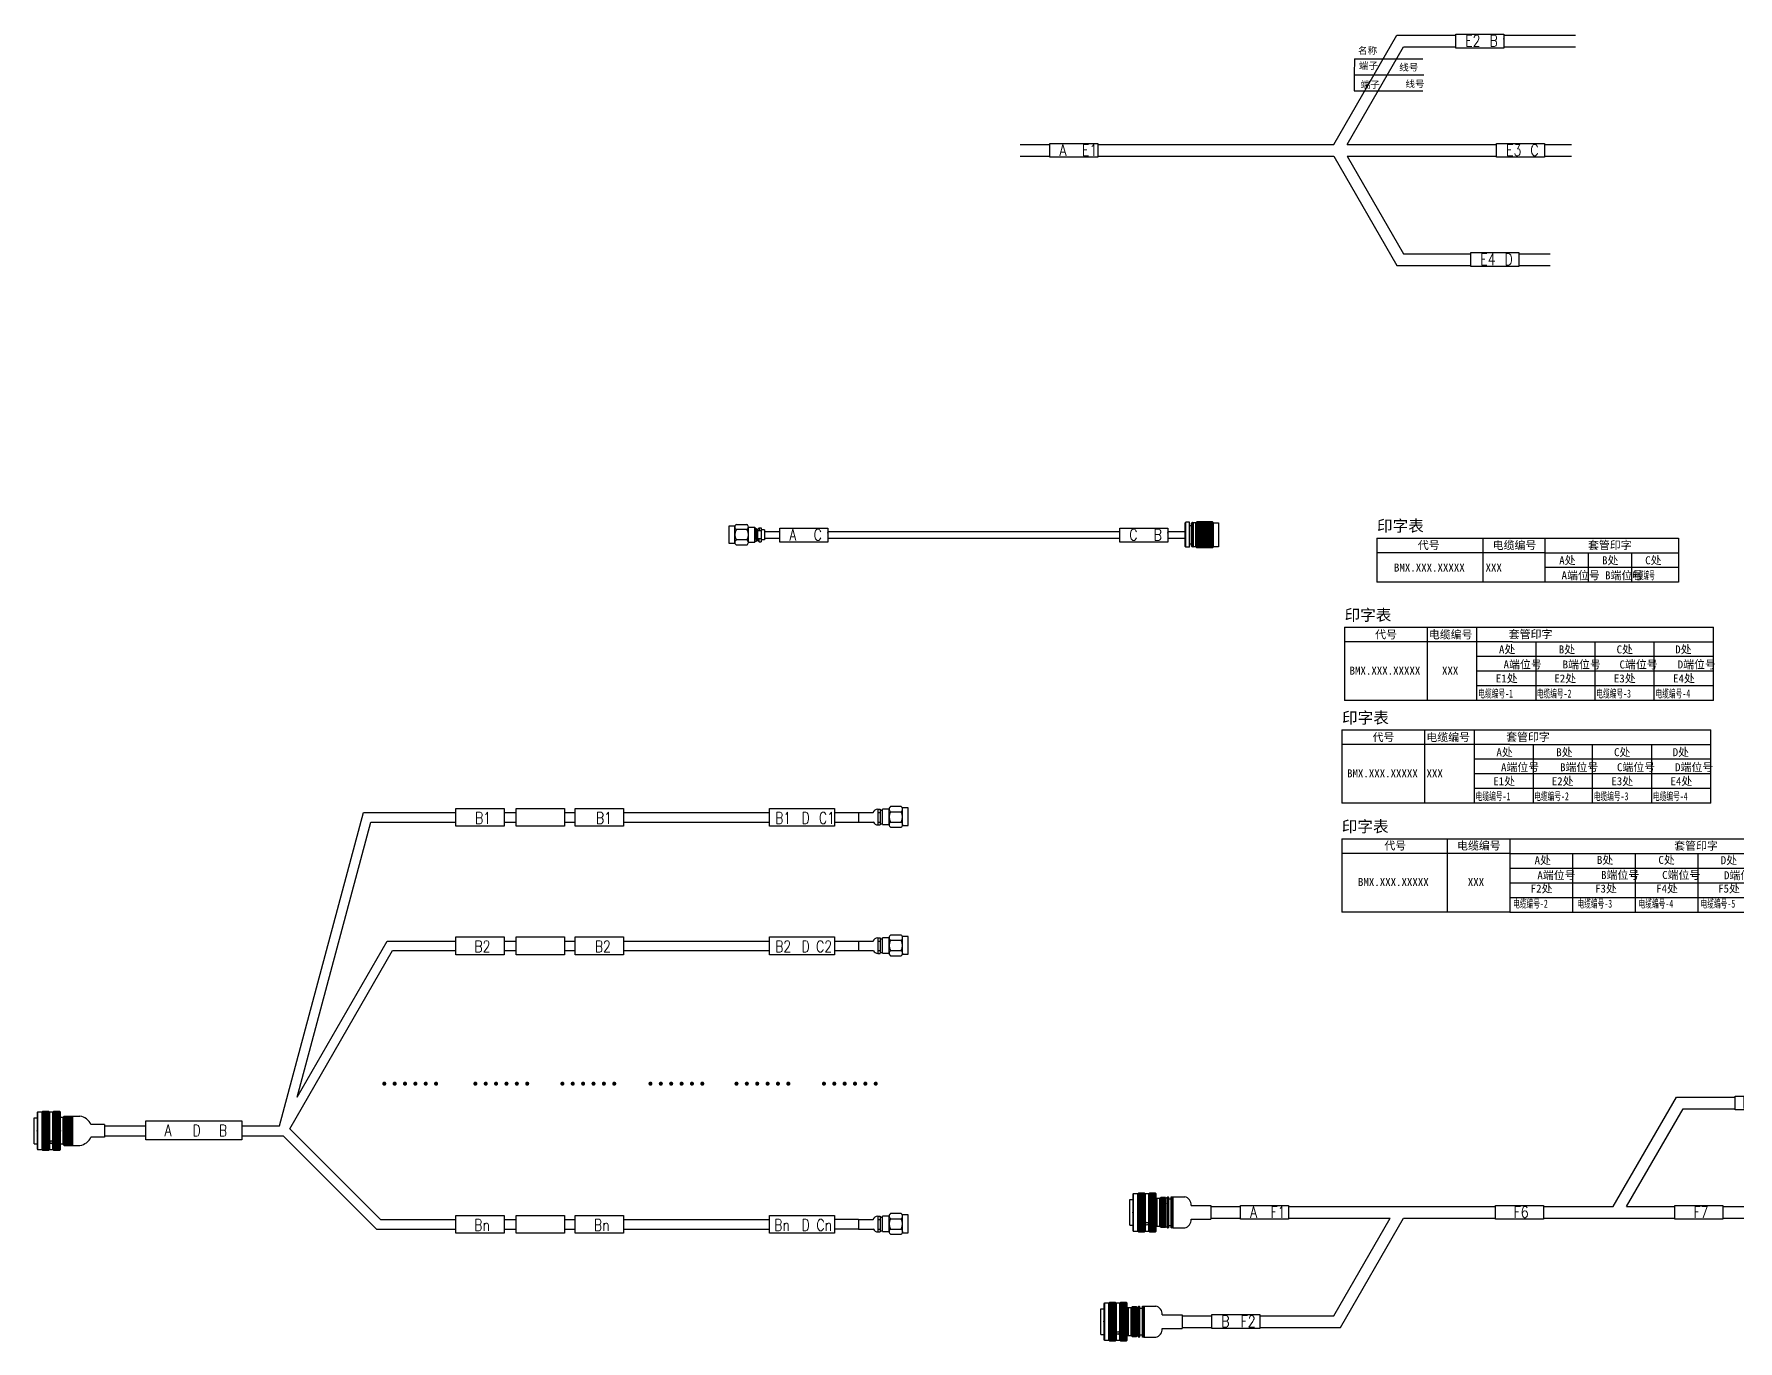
# Model space of a CAD drawing. Header units: inches. Extents: x -3640 to 3889, y -2291 to 954.
# Drawn here: x -573 to 172, y -519 to 53 of the extents above; entities that cross this region are included whole.
import ezdxf
from ezdxf.enums import TextEntityAlignment as Align

# ---------------------------------------------------------------- set-up
doc = ezdxf.new("R2010")
doc.units = ezdxf.units.IN
doc.header["$MEASUREMENT"] = 0
for name, color, linetype in [('C', 2, 'Continuous'), ('OUTLINE', 7, 'Continuous'), ('VFDL', 7, 'Continuous'), ('WORD', 210, 'Continuous')]:
    doc.layers.add(name, color=color, linetype=linetype)
doc.styles.add('HZ', font='txt', dxfattribs={"width": 0.8, "bigfont": 'HZDX'})
doc.styles.get("Standard").update_dxf_attribs({"font": ''})
doc.styles.add('样式 1', font='')
doc.styles.add('端子表样式', font='simfang.ttf')
doc.styles.get('Standard').set_extended_font_data('SimSun')
doc.styles.get('样式 1').set_extended_font_data('SimSun')
pattern_1 = [(315, (-31.73584, 8.43554), (-0.265165, -0.265165), []), (225, (-31.73584, 8.43554), (-0.265165, 0.265165), [])]
pattern_2 = [(315, (-26.94783, 8.43554), (-0.265165, -0.265165), []), (225, (-26.94783, 8.43554), (-0.265165, 0.265165), [])]
pattern_3 = [(315, (-21.85336, 6.48468), (-0.265165, -0.265165), []), (225, (-21.85336, 6.48468), (-0.265165, 0.265165), [])]
pattern_4 = [(315, (-17.36915, 6.82643), (-0.265165, -0.265165), []), (225, (-17.36915, 6.82643), (-0.265165, 0.265165), [])]

# ---------------------------------------------------------------- blocks, each defined once
blk = doc.blocks.new('标题')
for p, q in [((0.01, 0.03), (0, -6.92)), ((0, -6.92), (30.4, -6.92))]:
    blk.add_line(p, q)
at = {"layer": 'OUTLINE', "color": 7}
for q in [(0.01, 0.03), (30.01, 0.03)]:
    blk.add_line((0.01, 0.03), q, dxfattribs=at)
at = {"layer": 'OUTLINE', "color": 7, "style": '端子表样式'}
for s, p in [('端子', (1.99, -4.42)), ('线号', (19.62, -5.13))]:
    blk.add_text(s, height=3, dxfattribs=at).set_placement(p)
at = {"layer": 'WORD', "color": 1, "style": '端子表样式'}
blk.add_attdef('名称', (1.61, 2.2), '', height=3, dxfattribs=at)
blk = doc.blocks.new('端子线号')
blk.add_line((0, 0), (0, -7))
at = {"layer": 'OUTLINE', "color": 7}
blk.add_line((0, -7), (30, -7), dxfattribs=at)
at = {"style": '端子表样式'}
blk.add_attdef('线号', (22.37, -5.44), '', height=2.97, dxfattribs=at)
at = {"layer": 'OUTLINE', "style": '端子表样式'}
blk.add_attdef('端子', (2.77, -5.83), '', height=3, dxfattribs=at)
blk = doc.blocks.new('dp1f3')
at = {"lineweight": 30}
for p, q in [((-3.3, 2.9), (24.3, 50.71)), ((2.55, 2.9), (27.23, 45.64)), ((24.3, 50.71), (50.08, 50.71)), ((27.23, 45.64), (50.08, 45.64)), ((71.08, 50.71), (102.43, 50.71)), ((71.08, 50.71), (71.08, 45.64)), ((71.08, 45.64), (102.43, 45.64)), ((-140.46, 2.9), (-127.46, 2.9)), ((-140.46, 2.9), (-127.46, 2.9)), ((-106.46, 2.9), (-3.3, 2.9)), ((2.55, 2.9), (67.95, 2.9)), ((88.95, 2.9), (100.78, 2.9)), ((-140.46, -2.17), (-127.46, -2.17)), ((-140.46, -2.17), (-127.46, -2.17)), ((-106.46, -2.17), (-3.3, -2.17)), ((-3.3, -2.17), (24.3, -49.98)), ((2.55, -2.17), (67.95, -2.17)), ((2.55, -2.17), (27.23, -44.91)), ((88.95, -2.17), (100.78, -2.17)), ((77.63, -44.38), (77.63, -49.45)), ((24.3, -49.98), (56.63, -49.98)), ((27.23, -44.91), (56.63, -44.91)), ((77.63, -44.91), (91.39, -44.91)), ((77.63, -49.98), (91.39, -49.98))]:
    blk.add_line(p, q, dxfattribs=at)
for points in [[(50.08, 51.24), (71.08, 51.24), (71.08, 45.14), (50.08, 45.14)], [(-127.46, 3.41), (-106.46, 3.41), (-106.46, -2.69), (-127.46, -2.69)], [(67.95, 3.41), (88.95, 3.41), (88.95, -2.69), (67.95, -2.69)], [(56.63, -44.38), (77.63, -44.38), (77.63, -50.48), (56.63, -50.48)]]:
    blk.add_lwpolyline(points, close=True, dxfattribs=at)
blk.add_point((71.08, 49.14), dxfattribs=at)
blk.add_point((71.08, 49.14), dxfattribs=at)
blk.add_point((71.08, 49.14), dxfattribs=at)
at = {"lineweight": 20, "style": 'HZ', "width": 0.8}
for s, p in [('E2', (54.22, 45.8)), ('B', (64.87, 45.8)), ('A', (-123.32, -2.03)), ('E1', (-113.42, -2.03)), ('E3', (72.1, -2.03)), ('C', (82.74, -2.03)), ('E4', (60.77, -49.82)), ('D', (71.41, -49.82))]:
    blk.add_text(s, height=5, dxfattribs=at).set_placement(p)
blk = doc.blocks.new('低频一分三-印字表')
for p, q in [((0, 0), (161.39, 0)), ((0, 0), (0, -32.09)), ((36.26, -32.09), (36.26, 0)), ((57.8, 0), (57.8, -32.09)), ((73.49, -6.42), (161.39, -6.42)), ((83.7, -6.42), (83.7, -32.09)), ((161.39, -12.84), (57.8, -12.84)), ((161.39, -19.25), (57.8, -19.25)), ((161.39, -25.67), (57.8, -25.67)), ((161.39, -32.09), (0, -32.09))]:
    blk.add_line(p, q)
at = {"lineweight": 25}
for p, q in [((161.39, -32.09), (161.39, 0)), ((73.49, -6.42), (0, -6.42)), ((109.59, -32.09), (109.59, -6.42)), ((135.49, -32.09), (135.49, -6.42))]:
    blk.add_line(p, q, dxfattribs=at)
at = {"style": '样式 1'}
for s, height, p in [('印字表', 5, (0.03, 2.83)), ('代号', 3.5, (13.37, -4.97)), ('电缆编号', 3.5, (36.89, -4.97)), ('套管印字', 3.5, (71.83, -4.86)), ('A处', 3.5, (67.56, -11.49)), ('B处', 3.5, (93.73, -11.49)), ('C处', 3.5, (119, -11.49)), ('D处', 3.5, (144.65, -11.49)), ('E1处', 3.5, (66.18, -24.19)), ('E2处', 3.5, (91.77, -24.19)), ('E3处', 3.5, (117.83, -24.19)), ('E4处', 3.5, (143.72, -24.19))]:
    blk.add_text(s, height=height, dxfattribs=at).set_placement(p)
at = {"color": 1, "style": '样式 1'}
for tag, p in [('1端位号', (70.53, -18.07)), ('2端位号', (97.66, -18.07)), ('3端位号', (122.76, -18.07)), ('4端位号', (147.76, -18.07)), ('代号', (18.6, -20.77)), ('电缆编号', (47.28, -20.77))]:
    blk.add_attdef(tag, text='', height=3.5, dxfattribs=at).set_placement(p, align=Align.CENTER)
at = {"color": 1, "style": '样式 1', "width": 0.7}
for tag, p in [('电缆编号-1', (71.04, -30.79)), ('电缆编号-2', (97.12, -30.79)), ('电缆编号-3', (122.66, -30.79)), ('电缆编号-4', (148.2, -30.79))]:
    blk.add_attdef(tag, text='', height=3.5, dxfattribs=at).set_placement(p, align=Align.CENTER)
blk = doc.blocks.new('低频二分三-印字表')
for p, q in [((0, 0), (73.49, 0)), ((0, 0), (0, -32.09)), ((46.25, -32.09), (46.25, 0)), ((73.49, 0), (73.49, -32.09)), ((73.49, 0), (100.94, 0)), ((100.94, 0), (128.39, 0)), ((128.39, 0), (155.84, 0)), ((155.84, 0), (183.29, 0)), ((183.29, 0), (210.75, 0)), ((210.75, 0), (238.2, 0)), ((238.2, 0), (238.2, -32.09)), ((73.49, -6.42), (0, -6.42)), ((73.49, -6.42), (100.94, -6.42)), ((100.94, -6.42), (128.39, -6.42)), ((100.94, -6.42), (100.94, -32.09)), ((128.39, -6.42), (155.84, -6.42)), ((128.39, -6.42), (128.39, -32.09)), ((155.84, -6.42), (183.29, -6.42)), ((155.84, -6.42), (155.84, -32.09)), ((183.29, -6.42), (210.75, -6.42)), ((183.29, -6.42), (183.29, -32.09)), ((210.75, -6.42), (238.2, -6.42)), ((210.75, -6.42), (210.75, -32.09)), ((73.49, -12.84), (100.94, -12.84)), ((100.94, -12.84), (128.39, -12.84)), ((128.39, -12.84), (155.84, -12.84)), ((155.84, -12.84), (183.29, -12.84)), ((183.29, -12.84), (210.75, -12.84)), ((210.75, -12.84), (238.2, -12.84)), ((73.49, -19.25), (100.94, -19.25)), ((100.94, -19.25), (128.39, -19.25)), ((128.39, -19.25), (155.84, -19.25)), ((155.84, -19.25), (183.29, -19.25)), ((183.29, -19.25), (210.75, -19.25)), ((210.75, -19.25), (238.2, -19.25)), ((73.49, -25.67), (100.94, -25.67)), ((100.94, -25.67), (128.39, -25.67)), ((128.39, -25.67), (155.84, -25.67)), ((155.84, -25.67), (183.29, -25.67)), ((183.29, -25.67), (210.75, -25.67)), ((210.75, -25.67), (238.2, -25.67)), ((73.49, -32.09), (0, -32.09)), ((73.49, -32.09), (100.94, -32.09)), ((100.94, -32.09), (128.39, -32.09)), ((128.39, -32.09), (155.84, -32.09)), ((155.84, -32.09), (183.29, -32.09)), ((183.29, -32.09), (210.75, -32.09)), ((210.75, -32.09), (238.2, -32.09))]:
    blk.add_line(p, q)
at = {"style": '样式 1'}
for s, height, p in [('印字表', 5, (0.03, 2.83)), ('代号', 3.5, (18.66, -4.79)), ('电缆编号', 3.5, (50.46, -4.79)), ('A处', 3.5, (84.38, -11.16)), ('B处', 3.5, (111.65, -11.05)), ('C处', 3.5, (138.55, -11.05)), ('套管印字', 3.5, (145.47, -4.88)), ('D处', 3.5, (165.83, -11.16)), ('E处', 3.5, (193.91, -11.19)), ('F1处', 3.5, (219.94, -10.94)), ('F2处', 3.5, (82.68, -23.58)), ('F3处', 3.5, (110.84, -23.58)), ('F4处', 3.5, (137.56, -23.58)), ('F5处', 3.5, (164.67, -23.58)), ('F6处', 3.5, (192.69, -23.58)), ('F7处', 3.5, (219.93, -23.58))]:
    blk.add_text(s, height=height, dxfattribs=at).set_placement(p)
at = {"color": 1, "style": '样式 1'}
for tag, p in [('1端位号', (87.03, -17.75)), ('2端位号', (114.78, -17.64)), ('3端位号', (141.52, -17.64)), ('4端位号', (168.4, -17.77)), ('5端位号', (197.14, -17.8)), ('代号', (23.84, -20.69)), ('电缆编号', (60.27, -20.69))]:
    blk.add_attdef(tag, text='', height=3.5, dxfattribs=at).set_placement(p, align=Align.CENTER)
at = {"color": 1, "style": '样式 1', "width": 0.7}
for tag, p in [('电缆编号-1', (224.49, -17.55)), ('电缆编号-2', (87.41, -30.18)), ('电缆编号-3', (115.47, -30.18)), ('电缆编号-4', (142.74, -30.18)), ('电缆编号-5', (169.68, -30.18)), ('电缆编号-6', (197.66, -30.18)), ('电缆编号-7', (225.16, -30.18))]:
    blk.add_attdef(tag, text='', height=3.5, dxfattribs=at).set_placement(p, align=Align.CENTER)
blk = doc.blocks.new('dp2f3')
at = {"lineweight": 30}
for p, q in [((-2.59, 2.65), (25.01, 50.47)), ((3.26, 2.65), (27.94, 45.4)), ((25.01, 50.47), (50.79, 50.47)), ((27.94, 45.4), (50.79, 45.4)), ((71.79, 50.47), (88.46, 50.47)), ((71.79, 50.47), (71.79, 45.4)), ((71.79, 45.4), (88.46, 45.4)), ((-178.6, 2.65), (-165.6, 2.65)), ((-178.6, 2.65), (-165.6, 2.65)), ((-144.6, 2.65), (-54.07, 2.65)), ((-33.07, 2.65), (-2.59, 2.65)), ((3.26, 2.65), (24.33, 2.65)), ((3.26, 2.65), (24.33, 2.65)), ((45.33, 2.65), (47.18, 2.65)), ((45.33, 2.65), (137.28, 2.65)), ((158.28, 2.65), (172.41, 2.65)), ((-178.6, -2.42), (-165.6, -2.42)), ((-178.6, -2.42), (-165.6, -2.42)), ((-144.6, -2.42), (-100.2, -2.42)), ((-124.88, -45.16), (-100.2, -2.42)), ((-121.95, -50.23), (-94.35, -2.42)), ((-94.35, -2.42), (-54.07, -2.42)), ((-33.07, -2.42), (24.33, -2.42)), ((45.33, -2.42), (93.34, -2.42)), ((93.34, -2.42), (120.95, -50.23)), ((99.2, -2.42), (137.28, -2.42)), ((99.2, -2.42), (123.87, -45.16)), ((158.28, -2.42), (172.41, -2.42)), ((-191.19, -45.16), (-178.19, -45.16)), ((-191.19, -45.16), (-178.19, -45.16)), ((-191.19, -45.16), (-178.19, -45.16)), ((-191.19, -50.23), (-178.19, -50.23)), ((-191.19, -50.23), (-178.19, -50.23)), ((-157.19, -45.16), (-124.88, -45.16)), ((-157.19, -50.23), (-121.95, -50.23)), ((120.95, -50.23), (157.47, -50.23)), ((123.87, -45.16), (157.47, -45.16)), ((178.47, -45.16), (192.6, -45.16)), ((178.47, -50.23), (192.6, -50.23))]:
    blk.add_line(p, q, dxfattribs=at)
for p, q in [((53.04, 2.65), (66.03, 2.65)), ((71.89, -2.42), (93.34, -2.42))]:
    blk.add_line(p, q)
for points in [[(50.79, 50.99), (71.79, 50.99), (71.79, 44.89), (50.79, 44.89)], [(-165.6, 3.16), (-144.6, 3.16), (-144.6, -2.94), (-165.6, -2.94)], [(-54.07, 3.16), (-33.07, 3.16), (-33.07, -2.94), (-54.07, -2.94)], [(24.33, 3.16), (45.33, 3.16), (45.33, -2.94), (24.33, -2.94)], [(137.28, 3.16), (158.28, 3.16), (158.28, -2.94), (137.28, -2.94)], [(-178.19, -44.65), (-157.19, -44.65), (-157.19, -50.75), (-178.19, -50.75)], [(157.47, -44.65), (178.47, -44.65), (178.47, -50.75), (157.47, -50.75)]]:
    blk.add_lwpolyline(points, close=True, dxfattribs=at)
blk.add_point((71.79, 48.9), dxfattribs=at)
blk.add_point((71.79, 48.9), dxfattribs=at)
blk.add_point((71.79, 48.9), dxfattribs=at)
at = {"lineweight": 20, "style": 'HZ', "width": 0.8}
for s, p in [('F3', (53.84, 45.55)), ('C', (65.57, 45.55)), ('A', (-161.46, -2.28)), ('F1', (-152.49, -2.28)), ('F6', (-46.16, -2.28)), ('F7', (32.49, -2.28)), ('F4', (139.91, -2.28)), ('D', (152.07, -2.28)), ('B', (-174.05, -50.09)), ('F2', (-165.57, -50.09)), ('F5', (159.74, -50.09)), ('E', (172.26, -50.09))]:
    blk.add_text(s, height=5, dxfattribs=at).set_placement(p)
blk = doc.blocks.new('dp2f3-z1')
at = {"lineweight": 30}
h = blk.add_hatch(dxfattribs=at)
h.set_pattern_fill('ANSI37', color=256, scale=3, angle=540, style=0)
h.set_pattern_definition(pattern_1)
h.paths.add_polyline_path([(-31.74, -8.44), (-29.07, -8.44), (-29.07, 8.44), (-31.74, 8.44)])
h = blk.add_hatch(dxfattribs=at)
h.set_pattern_fill('ANSI37', color=256, scale=3, angle=540, style=0)
h.set_pattern_definition(pattern_2)
h.paths.add_polyline_path([(-26.95, -8.44), (-24.28, -8.44), (-24.28, 8.44), (-26.95, 8.44)])
h = blk.add_hatch(dxfattribs=at)
h.set_pattern_fill('ANSI37', color=256, scale=3, angle=540, style=0)
h.set_pattern_definition(pattern_3)
h.paths.add_polyline_path([(-19.92, 6.48), (-21.85, 6.48), (-21.85, -6.48), (-19.92, -6.48)])
h = blk.add_hatch(dxfattribs=at)
h.set_pattern_fill('ANSI37', color=256, scale=3, angle=540, style=0)
h.set_pattern_definition(pattern_4)
h.paths.add_polyline_path([(-17.37, 6.83), (-16.67, 6.83), (-16.67, -6.83), (-17.37, -6.83)])
for p, q in [((-33.97, 8.16), (-34.19, 7.94)), ((-34.19, 7.94), (-34.19, -7.94)), ((-31.74, 8.44), (-32.01, 8.16)), ((-31.74, -8.44), (-31.74, 8.44)), ((-29.07, 8.44), (-28.79, 8.16)), ((-26.95, 8.44), (-27.23, 8.16)), ((-26.95, -8.44), (-26.95, 8.44)), ((-24.28, 8.44), (-24, 8.16)), ((-24, -8.16), (-24, 8.16)), ((-35.5, 5.63), (-34.19, 5.63)), ((-35.5, -5.63), (-35.5, 5.63)), ((-23.66, 6.01), (-23.66, 6.17)), ((-21.85, 6.48), (-22.32, 6.01)), ((-21.85, -6.48), (-21.85, 6.48)), ((-19.92, 6.48), (-19.58, 6.14)), ((-18.9, 6.83), (-19.58, 6.14)), ((-19.58, -6.14), (-19.58, 6.14)), ((-18.9, -6.83), (-18.9, 6.83)), ((-18.9, 6.83), (-18.77, 6.83)), ((-18.77, -6.83), (-18.77, 6.83)), ((-18.77, 6.83), (-18.65, 6.7)), ((-18.65, 6.7), (-18.65, -6.7)), ((-17.37, 1.14), (-17.37, 5.8)), ((-16.67, 6.38), (-16.67, 6.83)), ((-16.67, 6.83), (-11.49, 6.83)), ((-8.68, 3.04), (0, 3.04)), ((0, 3.04), (0, -3.04)), ((-35.5, -5.63), (-34.19, -5.63)), ((-23.66, -6.17), (-23.66, -6.01)), ((-22.32, -6.01), (-21.85, -6.48)), ((-19.58, -6.14), (-19.92, -6.48)), ((-19.58, -6.14), (-18.9, -6.83)), ((-18.9, -6.83), (-18.77, -6.83)), ((-18.65, -6.7), (-18.77, -6.83)), ((-16.67, -6.83), (-16.67, -6.38)), ((-16.67, -6.83), (-11.49, -6.83)), ((-8.68, -3.04), (0, -3.04)), ((-34.19, -7.94), (-33.97, -8.16)), ((-32.01, -8.16), (-31.74, -8.44)), ((-28.79, -8.16), (-29.07, -8.44)), ((-27.23, -8.16), (-26.95, -8.44)), ((-24, -8.16), (-24.28, -8.44))]:
    blk.add_line(p, q, dxfattribs=at)
for points in [[(-33.97, -8.16), (-32.01, -8.16), (-32.01, 8.16), (-33.97, 8.16)], [(-31.74, -8.44), (-29.07, -8.44), (-29.07, 8.44), (-31.74, 8.44)], [(-28.79, -8.16), (-27.23, -8.16), (-27.23, 8.16), (-28.79, 8.16)], [(-26.95, -8.44), (-24.28, -8.44), (-24.28, 8.44), (-26.95, 8.44)], [(-23.66, -6.17), (-24, -6.17), (-24, 6.17), (-23.66, 6.17)], [(-22.32, 6.01), (-23.66, 6.01), (-23.66, -6.01), (-22.32, -6.01)], [(-21.85, -6.48), (-19.92, -6.48), (-19.92, 6.48), (-21.85, 6.48)], [(-18.65, -5.8), (-17.37, -5.8), (-17.37, 5.8), (-18.65, 5.8)], [(-16.67, -6.83), (-17.37, -6.83), (-17.37, 6.83), (-16.67, 6.83)]]:
    blk.add_lwpolyline(points, close=True, dxfattribs=at)
for centre, radius, start, end in [((-12.41, 3.21), 3.73, 357.24372, 75.80376), ((-28.01, -5.32), 0.854, 23.70215, 156.29785), ((-28.01, -4.63), 0.854, 203.70215, 336.29785), ((-28.01, -4.45), 0.943, 213.99777, 326.00223), ((-12.41, -3.21), 3.73, 284.19624, 2.75628)]:
    blk.add_arc(centre, radius, start, end, dxfattribs=at)
at = {"lineweight": 30, "extrusion": (0, 0, -1)}
blk.add_ellipse((-19.09, 3.83), major_axis=(-0.075, -0.107), ratio=0.554803, dxfattribs=at)
at = {"lineweight": 30}
for p in [(-34.19, 0), (-24, 0)]:
    blk.add_point(p, dxfattribs=at)
blk = doc.blocks.new('dp2f3-z2')
at = {"lineweight": 30}
h = blk.add_hatch(dxfattribs=at)
h.set_pattern_fill('ANSI37', color=256, scale=3, angle=540, style=0)
h.set_pattern_definition(pattern_1)
h.paths.add_polyline_path([(-31.74, -8.44), (-29.07, -8.44), (-29.07, 8.44), (-31.74, 8.44)])
h = blk.add_hatch(dxfattribs=at)
h.set_pattern_fill('ANSI37', color=256, scale=3, angle=540, style=0)
h.set_pattern_definition(pattern_2)
h.paths.add_polyline_path([(-26.95, -8.44), (-24.28, -8.44), (-24.28, 8.44), (-26.95, 8.44)])
h = blk.add_hatch(dxfattribs=at)
h.set_pattern_fill('ANSI37', color=256, scale=3, angle=540, style=0)
h.set_pattern_definition(pattern_3)
h.paths.add_polyline_path([(-19.92, 6.48), (-21.85, 6.48), (-21.85, -6.48), (-19.92, -6.48)])
h = blk.add_hatch(dxfattribs=at)
h.set_pattern_fill('ANSI37', color=256, scale=3, angle=540, style=0)
h.set_pattern_definition(pattern_4)
h.paths.add_polyline_path([(-17.37, 6.83), (-16.67, 6.83), (-16.67, -6.83), (-17.37, -6.83)])
for p, q in [((-33.97, 8.16), (-34.19, 7.94)), ((-34.19, 7.94), (-34.19, -7.94)), ((-31.74, 8.44), (-32.01, 8.16)), ((-31.74, -8.44), (-31.74, 8.44)), ((-29.07, 8.44), (-28.79, 8.16)), ((-26.95, 8.44), (-27.23, 8.16)), ((-26.95, -8.44), (-26.95, 8.44)), ((-24.28, 8.44), (-24, 8.16)), ((-24, -8.16), (-24, 8.16)), ((-35.5, 5.63), (-34.19, 5.63)), ((-35.5, -5.63), (-35.5, 5.63)), ((-23.66, 6.01), (-23.66, 6.17)), ((-21.85, 6.48), (-22.32, 6.01)), ((-21.85, -6.48), (-21.85, 6.48)), ((-19.92, 6.48), (-19.58, 6.14)), ((-18.9, 6.83), (-19.58, 6.14)), ((-19.58, -6.14), (-19.58, 6.14)), ((-18.9, -6.83), (-18.9, 6.83)), ((-18.9, 6.83), (-18.77, 6.83)), ((-18.77, -6.83), (-18.77, 6.83)), ((-18.77, 6.83), (-18.65, 6.7)), ((-18.65, 6.7), (-18.65, -6.7)), ((-17.37, 1.14), (-17.37, 5.8)), ((-16.67, 6.38), (-16.67, 6.83)), ((-16.67, 6.83), (-11.49, 6.83)), ((-8.68, 3.04), (0, 3.04)), ((0, 3.04), (0, -3.04)), ((-35.5, -5.63), (-34.19, -5.63)), ((-23.66, -6.17), (-23.66, -6.01)), ((-22.32, -6.01), (-21.85, -6.48)), ((-19.58, -6.14), (-19.92, -6.48)), ((-19.58, -6.14), (-18.9, -6.83)), ((-18.9, -6.83), (-18.77, -6.83)), ((-18.65, -6.7), (-18.77, -6.83)), ((-16.67, -6.83), (-16.67, -6.38)), ((-16.67, -6.83), (-11.49, -6.83)), ((-8.68, -3.04), (0, -3.04)), ((-34.19, -7.94), (-33.97, -8.16)), ((-32.01, -8.16), (-31.74, -8.44)), ((-28.79, -8.16), (-29.07, -8.44)), ((-27.23, -8.16), (-26.95, -8.44)), ((-24, -8.16), (-24.28, -8.44))]:
    blk.add_line(p, q, dxfattribs=at)
for points in [[(-33.97, -8.16), (-32.01, -8.16), (-32.01, 8.16), (-33.97, 8.16)], [(-31.74, -8.44), (-29.07, -8.44), (-29.07, 8.44), (-31.74, 8.44)], [(-28.79, -8.16), (-27.23, -8.16), (-27.23, 8.16), (-28.79, 8.16)], [(-26.95, -8.44), (-24.28, -8.44), (-24.28, 8.44), (-26.95, 8.44)], [(-23.66, -6.17), (-24, -6.17), (-24, 6.17), (-23.66, 6.17)], [(-22.32, 6.01), (-23.66, 6.01), (-23.66, -6.01), (-22.32, -6.01)], [(-21.85, -6.48), (-19.92, -6.48), (-19.92, 6.48), (-21.85, 6.48)], [(-18.65, -5.8), (-17.37, -5.8), (-17.37, 5.8), (-18.65, 5.8)], [(-16.67, -6.83), (-17.37, -6.83), (-17.37, 6.83), (-16.67, 6.83)]]:
    blk.add_lwpolyline(points, close=True, dxfattribs=at)
for centre, radius, start, end in [((-12.41, 3.21), 3.73, 357.24372, 75.80376), ((-28.01, -5.32), 0.854, 23.70215, 156.29785), ((-28.01, -4.63), 0.854, 203.70215, 336.29785), ((-28.01, -4.45), 0.943, 213.99777, 326.00223), ((-12.41, -3.21), 3.73, 284.19624, 2.75628)]:
    blk.add_arc(centre, radius, start, end, dxfattribs=at)
at = {"lineweight": 30, "extrusion": (0, 0, -1)}
blk.add_ellipse((-19.09, 3.83), major_axis=(-0.075, -0.107), ratio=0.554803, dxfattribs=at)
at = {"lineweight": 30}
for p in [(-34.19, 0), (-24, 0)]:
    blk.add_point(p, dxfattribs=at)
blk = doc.blocks.new('低频单根-印字表')
for p, q in [((0, 0), (131.93, 0)), ((0, 0), (0, -19.25)), ((46.51, -19.25), (46.51, 0)), ((73.49, 0), (73.49, -19.25)), ((131.93, 0), (131.93, -6.42)), ((73.49, -6.42), (131.93, -6.42)), ((92.42, -6.42), (92.42, -19.25)), ((111.36, -6.42), (111.36, -19.25)), ((131.93, -6.42), (131.93, -12.84)), ((131.93, -12.84), (73.49, -12.84)), ((131.93, -12.84), (131.93, -19.25)), ((54.55, -19.25), (0, -19.25)), ((73.49, -19.25), (54.55, -19.25)), ((92.42, -19.25), (73.49, -19.25)), ((111.36, -19.25), (92.42, -19.25)), ((131.93, -19.25), (111.36, -19.25))]:
    blk.add_line(p, q)
at = {"lineweight": 25}
blk.add_line((73.49, -6.42), (0, -6.42), dxfattribs=at)
at = {"style": '样式 1'}
for s, height, p in [('印字表', 5, (0.03, 2.83)), ('代号', 3.5, (17.85, -4.89)), ('电缆编号', 3.5, (50.63, -4.89)), ('套管印字', 3.5, (92.31, -4.86)), ('A处', 3.5, (79.72, -11.49)), ('B处', 3.5, (98.46, -11.49)), ('C处', 3.5, (117.32, -11.49))]:
    blk.add_text(s, height=height, dxfattribs=at).set_placement(p)
at = {"color": 1, "style": '样式 1'}
for tag, p in [('代号', (23, -14.66)), ('电缆编号', (60.31, -14.66)), ('1端位号', (82.85, -18.07)), ('2端位号', (101.86, -18.07))]:
    blk.add_attdef(tag, text='', height=3.5, dxfattribs=at).set_placement(p, align=Align.CENTER)
at = {"color": 1, "style": '样式 1', "width": 0.7}
blk.add_attdef('电缆编号-1', text='', height=3.5, dxfattribs=at).set_placement((120.48, -18.07), align=Align.CENTER)
blk = doc.blocks.new('spdg')
at = {"lineweight": 30}
for p, q in [((-90.94, 1.43), (-84.2, 1.43)), ((-63.2, 2.42), (-63.2, -2.65)), ((-63.2, 1.43), (64.53, 1.43)), ((85.53, 2.42), (85.53, -2.65)), ((85.53, 1.43), (93.09, 1.43)), ((-90.94, -1.38), (-84.2, -1.38)), ((-63.2, -1.38), (64.53, -1.38)), ((85.53, -1.38), (93.09, -1.38))]:
    blk.add_line(p, q, dxfattribs=at)
for p, q in [((-90.94, 1.43), (-90.94, -1.38)), ((93.09, 1.43), (93.09, -1.38))]:
    blk.add_line(p, q)
for points in [[(-84.2, 2.95), (-63.2, 2.95), (-63.2, -3.15), (-84.2, -3.15)], [(64.53, 2.95), (85.53, 2.95), (85.53, -3.15), (64.53, -3.15)]]:
    blk.add_lwpolyline(points, close=True, dxfattribs=at)
for p in [(-63.2, 0.85), (-63.2, 0.85), (-63.2, 0.85), (85.53, 0.85), (85.53, 0.85), (85.53, 0.85)]:
    blk.add_point(p, dxfattribs=at)
at = {"style": 'HZ', "width": 0.8}
for s, p in [('A', (-80.06, -2.49)), ('C', (-69.41, -2.49)), ('C', (68.67, -2.49)), ('B', (79.32, -2.49))]:
    blk.add_text(s, height=5, dxfattribs=at).set_placement(p)
blk = doc.blocks.new('spdg-z1')
at = {"lineweight": 30}
for p, q in [((-4.15, 3.36), (-4.15, -2.09)), ((-4.15, 2.69), (-3.54, 2.69)), ((-3.54, -2.76), (-3.54, 2.69)), ((-3.54, 2.44), (-2.93, 2.44)), ((-2.93, 2.44), (-2.38, 2.99)), ((-2.93, -2.54), (-2.93, 2.44)), ((-1.46, 1.72), (-2.93, 1.72)), ((-2.38, 2.99), (-1.46, 2.99)), ((-2.38, 2.99), (-2.38, 1.72)), ((-1.46, 2.99), (-1.46, -3.09)), ((-0.02, 2.11), (-1.46, 2.11)), ((-0.02, 2.11), (-0.02, -2.17)), ((-4.15, -2.76), (-3.54, -2.76)), ((-3.54, -2.54), (-2.93, -2.54)), ((-1.46, -1.82), (-2.93, -1.82)), ((-2.38, -3.09), (-2.93, -2.54)), ((-2.38, -3.09), (-2.38, -1.82)), ((-2.38, -3.09), (-1.46, -3.09)), ((-0.02, -2.17), (-1.46, -2.17)), ((-1.46, -3.05), (-1.46, -3.05))]:
    blk.add_line(p, q, dxfattribs=at)
at = {"layer": 'C', "color": 0, "lineweight": 30}
for p, q in [((-15.42, 3.91), (-12.95, 3.91)), ((-15.42, -3.82), (-15.42, 3.91)), ((-12.95, 3.36), (-12.95, 3.91)), ((-12.95, -3.37), (-12.95, 3.36)), ((-12.27, 4.52), (-7.7, 4.52)), ((-7.7, 2.26), (-12.27, 2.26)), ((-7.02, -3.37), (-7.02, 3.36)), ((-7.02, 3.36), (-4.15, 3.36)), ((-4.15, -3.37), (-4.15, 3.36)), ((-12.95, -3.82), (-15.42, -3.82)), ((-12.95, -3.37), (-12.95, -3.82)), ((-7.7, -2.26), (-12.27, -2.26)), ((-7.7, -4.52), (-12.27, -4.52)), ((-4.15, -3.37), (-7.02, -3.37))]:
    blk.add_line(p, q, dxfattribs=at)
for centre, radius, start, end in [((-11.67, 3.39), 1.28, 118.00168, 241.99832), ((-8.84, 0), 4.1, 146.59685, 213.40315), ((-8.3, 3.39), 1.28, 298.00168, 61.99832), ((-11.13, 0), 4.1, 326.59685, 33.40315), ((-11.67, -3.39), 1.28, 118.00168, 241.99832), ((-8.3, -3.39), 1.28, 298.00168, 61.99832)]:
    blk.add_arc(centre, radius, start, end, dxfattribs=at)
blk = doc.blocks.new('spdg-y1')
at = {"lineweight": 30}
h = blk.add_hatch(dxfattribs=at)
h.set_pattern_fill('ANSI37', color=256, scale=4, angle=180, style=0)
h.set_pattern_definition([(225, (71.644, 46.64544), (0.3535534, -0.3535534), []), (315, (71.644, 46.64544), (0.3535534, 0.3535534), [])])
h.paths.add_polyline_path([(11.91, 5.7), (5.07, 5.7), (5.07, -5.7), (11.91, -5.7)])
for p, q in [((0, -5.19), (0, 5.19)), ((1.92, 5.43), (0.24, 5.43)), ((0.24, -5.43), (0.24, 5.43)), ((1.92, -5.43), (1.92, 5.43)), ((1.92, 3.97), (2.74, 3.97)), ((2.74, -5.02), (2.74, 5.02)), ((3.15, -5.43), (3.15, 5.43)), ((1.92, -5.43), (0.24, -5.43)), ((1.92, -3.97), (2.74, -3.97))]:
    blk.add_line(p, q, dxfattribs=at)
blk.add_point((2.74, 0), dxfattribs=at)
at = {"layer": 'VFDL', "linetype": 'Continuous', "lineweight": 30}
for p, q in [((0.24, 5.43), (0, 5.19)), ((3.15, 5.43), (2.74, 5.02)), ((3.52, 5.06), (3.15, 5.43)), ((3.7, 5.24), (3.52, 5.06)), ((3.52, -5.06), (3.52, 5.06)), ((3.52, 5.06), (3.52, 5.06)), ((3.7, -5.24), (3.7, 5.24)), ((4.62, 5.24), (3.7, 5.24)), ((5.07, 5.7), (4.62, 5.24)), ((4.62, -5.24), (4.62, 5.24)), ((5.07, -5.7), (5.07, 5.7)), ((11.91, 5.7), (5.07, 5.7)), ((11.91, -5.7), (11.91, 5.7)), ((11.91, 5.7), (12.37, 5.24)), ((12.37, -5.24), (12.37, 5.24)), ((12.37, 5.24), (14.65, 5.24)), ((14.65, 5.24), (14.65, -5.24)), ((0.24, -5.43), (0, -5.19)), ((3.15, -5.43), (2.74, -5.02)), ((3.52, -5.06), (3.15, -5.43)), ((3.7, -5.24), (3.52, -5.06)), ((4.62, -5.24), (3.7, -5.24)), ((4.62, -5.24), (5.07, -5.7)), ((11.91, -5.7), (5.07, -5.7)), ((12.37, -5.24), (11.91, -5.7)), ((14.65, -5.24), (12.37, -5.24))]:
    blk.add_line(p, q, dxfattribs=at)
blk = doc.blocks.new('spytjs')
at = {"lineweight": 30}
for p, q in [((-95.65, 94.27), (-55.28, 94.27)), ((-92.46, 90.1), (-55.28, 90.1)), ((-34.11, 94.27), (-28.82, 94.27)), ((-34.11, 90.1), (-28.82, 90.1)), ((-7.65, 94.27), (-3.11, 94.27)), ((-7.65, 90.1), (-3.11, 90.1)), ((18.06, 94.27), (82, 94.27)), ((18.06, 90.1), (82, 90.1)), ((110.39, 94.27), (120.89, 94.27)), ((110.39, 90.1), (120.89, 90.1)), ((120.89, 94.27), (120.89, 90.1)), ((-85.28, 38.03), (-55.28, 38.03)), ((-34.11, 38.03), (-28.82, 38.03)), ((-7.65, 38.03), (-3.11, 38.03)), ((18.06, 38.03), (82, 38.03)), ((110.39, 38.03), (120.89, 38.03)), ((120.89, 38.03), (120.89, 33.87)), ((-82.88, 33.87), (-55.28, 33.87)), ((-34.11, 33.87), (-28.82, 33.87)), ((-7.65, 33.87), (-3.11, 33.87)), ((18.06, 33.87), (82, 33.87)), ((110.39, 33.87), (120.89, 33.87)), ((-208.93, -42.81), (-190.81, -42.81)), ((-148.8, -42.81), (-132.38, -42.81)), ((-208.93, -47.13), (-190.81, -47.13)), ((-148.8, -47.13), (-130.84, -47.13)), ((-89.98, -87.99), (-55.28, -87.99)), ((-88.25, -83.82), (-55.28, -83.82)), ((-34.11, -83.82), (-28.82, -83.82)), ((-34.11, -87.99), (-28.82, -87.99)), ((-7.65, -83.82), (-3.11, -83.82)), ((-7.65, -87.99), (-3.11, -87.99)), ((18.06, -83.82), (82, -83.82)), ((18.06, -87.99), (82, -87.99))]:
    blk.add_line(p, q, dxfattribs=at)
for p, q in [((-208.93, -42.81), (-208.93, -47.13)), ((120.89, -83.82), (110.39, -83.82)), ((120.89, -87.99), (110.39, -87.99)), ((120.89, -83.82), (120.89, -87.99))]:
    blk.add_line(p, q)
at = {"linetype": 'Continuous', "lineweight": 30}
for points in [[(-132.38, -42.81), (-95.65, 94.27)], [(-124.71, -30.25), (-92.46, 90.1)], [(-124.71, -30.25), (-85.28, 38.03)], [(-127.92, -44.15), (-82.88, 33.87)], [(-127.92, -44.15), (-88.25, -83.82)], [(-130.84, -47.13), (-89.98, -87.99)]]:
    blk.add_lwpolyline(points, dxfattribs=at)
at = {"lineweight": 30}
for points in [[(-55.28, 96.11), (-34.11, 96.11), (-34.11, 88.31), (-55.28, 88.31)], [(-28.82, 96.11), (-7.65, 96.11), (-7.65, 88.31), (-28.82, 88.31)], [(82, 96.11), (110.39, 96.11), (110.39, 88.31), (82, 88.31)], [(-55.28, 39.88), (-34.11, 39.88), (-34.11, 32.07), (-55.28, 32.07)], [(-28.82, 39.88), (-7.65, 39.88), (-7.65, 32.07), (-28.82, 32.07)], [(-3.11, 39.88), (18.06, 39.88), (18.06, 32.07), (-3.11, 32.07)], [(82, 39.88), (110.39, 39.88), (110.39, 32.07), (82, 32.07)], [(-190.88, -40.62), (-148.87, -40.62), (-148.87, -48.84), (-190.88, -48.84)], [(-55.28, -81.98), (-34.11, -81.98), (-34.11, -89.78), (-55.28, -89.78)], [(-28.82, -81.98), (-7.65, -81.98), (-7.65, -89.78), (-28.82, -89.78)], [(-3.11, -81.98), (18.06, -81.98), (18.06, -89.78), (-3.11, -89.78)], [(82, -81.98), (110.39, -81.98), (110.39, -89.78), (82, -89.78)]]:
    blk.add_lwpolyline(points, close=True, dxfattribs=at)
blk.add_lwpolyline([(-3.11, 96.11), (18.06, 96.11), (18.06, 88.31), (-3.11, 88.31)], close=True)
at = {"style": 'HZ', "width": 0.8}
for s, p in [('B1', (-46.82, 89.41)), ('B1', (84.43, 89.41)), ('D', (95.98, 89.41)), ('C1', (103.59, 89.41)), ('B2', (-47.12, 33.18)), ('B2', (5.55, 33.18)), ('B2', (84.43, 33.18)), ('D', (95.98, 33.18)), ('C2', (102.33, 33.18)), ('A', (-182.64, -47.24)), ('D', (-170.41, -47.33)), ('B', (-158.91, -47.33)), ('Bn', (-47.19, -88.68)), ('Bn', (5.17, -88.68)), ('Bn', (84.04, -88.68)), ('D', (95.98, -88.68)), ('Cn', (102.5, -88.68))]:
    blk.add_text(s, height=5, dxfattribs=at).set_placement(p)
at = {"lineweight": 20, "style": 'HZ', "width": 0.8}
blk.add_text('B1', height=5, dxfattribs=at).set_placement((6.06, 89.41))
at = {"style": '样式 1'}
for p in [(-88.81, -29.51), (-48.96, -29.51), (-10.89, -29.51), (27.63, -29.51), (65.26, -29.51), (103.51, -29.51)]:
    blk.add_text('……', height=10, dxfattribs=at).set_placement(p)
blk = doc.blocks.new('spytjs-z1')
at = {"lineweight": 30}
h = blk.add_hatch(dxfattribs=at)
h.set_pattern_fill('ANSI37', color=256, scale=3, angle=180, style=0)
h.set_pattern_definition([(315, (-27.04582, 8.43554), (-0.265165, -0.265165), []), (225, (-27.04582, 8.43554), (-0.265165, 0.265165), [])])
h.paths.add_polyline_path([(-27.05, -8.44), (-24.38, -8.44), (-24.38, 8.44), (-27.05, 8.44)])
h = blk.add_hatch(dxfattribs=at)
h.set_pattern_fill('ANSI37', color=256, scale=3, angle=180, style=0)
h.set_pattern_definition([(315, (-22.2578, 8.43554), (-0.265165, -0.265165), []), (225, (-22.2578, 8.43554), (-0.265165, 0.265165), [])])
h.paths.add_polyline_path([(-22.26, -8.44), (-19.59, -8.44), (-19.59, 8.44), (-22.26, 8.44)])
for p, q in [((-29.28, 8.16), (-29.5, 7.94)), ((-29.5, 7.94), (-29.5, -7.94)), ((-27.05, 8.44), (-27.32, 8.16)), ((-27.05, -8.44), (-27.05, 8.44)), ((-24.38, 8.44), (-24.1, 8.16)), ((-22.26, 8.44), (-22.54, 8.16)), ((-22.26, -8.44), (-22.26, 8.44)), ((-19.59, 8.44), (-19.31, 8.16)), ((-19.31, -8.16), (-19.31, 8.16)), ((-30.81, 5.63), (-29.5, 5.63)), ((-30.81, -5.63), (-30.81, 5.63)), ((-18.17, 5.84), (-19.31, 5.84)), ((-17.58, 6.43), (-18.17, 5.84)), ((-18.17, 5.84), (-18.17, -5.84)), ((-17.58, 6.43), (-17.58, -6.43)), ((-17.58, 6.43), (-13.98, 6.43)), ((-17.58, 5.93), (-13.98, 5.93)), ((-17.58, 5.47), (-13.98, 5.47)), ((-17.58, 5), (-13.98, 5)), ((-17.58, 4.53), (-13.98, 4.53)), ((-17.58, 4.02), (-13.98, 4.02)), ((-17.58, 3.56), (-13.98, 3.56)), ((-17.58, 3.09), (-13.98, 3.09)), ((-17.58, 2.63), (-13.98, 2.63)), ((-17.58, 2.11), (-13.98, 2.11)), ((-17.58, 1.65), (-13.98, 1.65)), ((-17.58, 1.18), (-13.98, 1.18)), ((-17.58, 0.72), (-13.98, 0.72)), ((-17.58, 0.21), (-13.98, 0.21)), ((-13.98, 6.43), (-13.98, -6.43)), ((-13.98, 6.43), (-10.76, 6.38)), ((0, 2.79), (-5.92, 2.79)), ((0, 2.79), (0, -2.79)), ((-30.81, -5.63), (-29.5, -5.63)), ((-18.17, -5.84), (-19.31, -5.84)), ((-17.58, -6.43), (-18.17, -5.84)), ((-17.58, -0.26), (-13.98, -0.26)), ((-17.58, -0.72), (-13.98, -0.72)), ((-17.58, -1.24), (-13.98, -1.24)), ((-17.58, -1.7), (-13.98, -1.7)), ((-17.58, -2.17), (-13.98, -2.17)), ((-17.58, -2.63), (-13.98, -2.63)), ((-17.58, -3.15), (-13.98, -3.15)), ((-17.58, -3.61), (-13.98, -3.61)), ((-17.58, -4.08), (-13.98, -4.08)), ((-17.58, -4.54), (-13.98, -4.54)), ((-17.58, -5.05), (-13.98, -5.05)), ((-17.58, -5.52), (-13.98, -5.52)), ((-17.58, -5.98), (-13.98, -5.98)), ((-17.58, -6.43), (-13.98, -6.43)), ((-13.98, -6.43), (-10.76, -6.38)), ((0, -2.79), (-5.92, -2.79)), ((-29.5, -7.94), (-29.28, -8.16)), ((-27.32, -8.16), (-27.05, -8.44)), ((-24.1, -8.16), (-24.38, -8.44)), ((-22.54, -8.16), (-22.26, -8.44)), ((-19.31, -8.16), (-19.59, -8.44))]:
    blk.add_line(p, q, dxfattribs=at)
for points in [[(-29.28, -8.16), (-27.32, -8.16), (-27.32, 8.16), (-29.28, 8.16)], [(-27.05, -8.44), (-24.38, -8.44), (-24.38, 8.44), (-27.05, 8.44)], [(-24.1, -8.16), (-22.54, -8.16), (-22.54, 8.16), (-24.1, 8.16)], [(-22.26, -8.44), (-19.59, -8.44), (-19.59, 8.44), (-22.26, 8.44)]]:
    blk.add_lwpolyline(points, close=True, dxfattribs=at)
for centre, radius, start, end in [((-11.63, 0.16), 6.28, 24.75239, 82.10311), ((-23.32, -5.32), 0.854, 23.70215, 156.29785), ((-23.32, -4.63), 0.854, 203.70215, 336.29785), ((-23.32, -4.45), 0.943, 213.99777, 326.00223), ((-11.63, -0.16), 6.28, 277.89689, 335.24761)]:
    blk.add_arc(centre, radius, start, end, dxfattribs=at)
for p in [(-19.31, 0), (-19.31, 0), (-13.98, 0), (-29.5, 0)]:
    blk.add_point(p, dxfattribs=at)
blk = doc.blocks.new('spytjs-y1')
at = {"lineweight": 30}
for p, q in [((0, 2.08), (6.36, 2.08)), ((0, 2.08), (0, -2.08)), ((0, -2.08), (6.47, -2.08))]:
    blk.add_line(p, q, dxfattribs=at)
for centre, radius, start, end in [((8.68, 1.01), 2.56, 94.99255, 155.10725), ((4.74, -3.56), 2.27, 38.62235, 40.5265), ((8.68, -0.78), 2.56, 212.23378, 265.00745)]:
    blk.add_arc(centre, radius, start, end, dxfattribs=at)
at = {"layer": 'C', "color": 0, "lineweight": 30}
for p, q in [((8.46, 3.55), (8.46, -3.32)), ((8.46, 3.55), (9.48, 3.55)), ((8.46, 2.11), (9.48, 2.11)), ((9.48, 3.55), (9.48, -3.22)), ((9.48, 3.09), (10.54, 3.09)), ((10.54, -3.17), (10.54, 3.56)), ((13.41, 3.56), (10.54, 3.56)), ((13.41, -3.17), (13.41, 3.56)), ((18.65, 4.72), (14.08, 4.72)), ((14.08, 2.46), (18.65, 2.46)), ((21.8, 4.11), (19.33, 4.11)), ((19.33, 3.56), (19.33, 4.11)), ((19.33, -3.17), (19.33, 3.56)), ((21.8, -3.63), (21.8, 4.11)), ((8.46, -2.05), (9.48, -2.05)), ((8.46, -3.32), (9.48, -3.32)), ((9.48, -2.88), (10.54, -2.88)), ((9.48, -3.32), (9.48, -3.13)), ((10.54, -3.17), (13.41, -3.17)), ((14.08, -2.06), (18.65, -2.06)), ((14.08, -4.32), (18.65, -4.32)), ((19.33, -3.17), (19.33, -3.63)), ((19.33, -3.63), (21.8, -3.63))]:
    blk.add_line(p, q, dxfattribs=at)
for centre, radius, start, end in [((14.68, 3.59), 1.28, 118.00168, 241.99832), ((17.51, 0.2), 4.1, 146.59685, 213.40315), ((18.05, 3.59), 1.28, 298.00168, 61.99832), ((15.23, 0.2), 4.1, 326.59685, 33.40315), ((14.68, -3.19), 1.28, 118.00168, 241.99832), ((18.05, -3.19), 1.28, 298.00168, 61.99832)]:
    blk.add_arc(centre, radius, start, end, dxfattribs=at)
blk = doc.blocks.new('spytjs-y2')
at = {"lineweight": 30}
for p, q in [((0, 2.08), (6.36, 2.08)), ((0, 2.08), (0, -2.08)), ((0, -2.08), (6.47, -2.08))]:
    blk.add_line(p, q, dxfattribs=at)
for centre, radius, start, end in [((8.68, 1.01), 2.56, 94.99255, 155.10725), ((4.74, -3.56), 2.27, 38.62235, 40.5265), ((8.68, -0.78), 2.56, 212.23378, 265.00745)]:
    blk.add_arc(centre, radius, start, end, dxfattribs=at)
at = {"layer": 'C', "color": 0, "lineweight": 30}
for p, q in [((8.46, 3.55), (8.46, -3.32)), ((8.46, 3.55), (9.48, 3.55)), ((8.46, 2.11), (9.48, 2.11)), ((9.48, 3.55), (9.48, -3.22)), ((9.48, 3.09), (10.54, 3.09)), ((10.54, -3.17), (10.54, 3.56)), ((13.41, 3.56), (10.54, 3.56)), ((13.41, -3.17), (13.41, 3.56)), ((18.65, 4.72), (14.08, 4.72)), ((14.08, 2.46), (18.65, 2.46)), ((21.8, 4.11), (19.33, 4.11)), ((19.33, 3.56), (19.33, 4.11)), ((19.33, -3.17), (19.33, 3.56)), ((21.8, -3.63), (21.8, 4.11)), ((8.46, -2.05), (9.48, -2.05)), ((8.46, -3.32), (9.48, -3.32)), ((9.48, -2.88), (10.54, -2.88)), ((9.48, -3.32), (9.48, -3.13)), ((10.54, -3.17), (13.41, -3.17)), ((14.08, -2.06), (18.65, -2.06)), ((14.08, -4.32), (18.65, -4.32)), ((19.33, -3.17), (19.33, -3.63)), ((19.33, -3.63), (21.8, -3.63))]:
    blk.add_line(p, q, dxfattribs=at)
for centre, radius, start, end in [((14.68, 3.59), 1.28, 118.00168, 241.99832), ((17.51, 0.2), 4.1, 146.59685, 213.40315), ((18.05, 3.59), 1.28, 298.00168, 61.99832), ((15.23, 0.2), 4.1, 326.59685, 33.40315), ((14.68, -3.19), 1.28, 118.00168, 241.99832), ((18.05, -3.19), 1.28, 298.00168, 61.99832)]:
    blk.add_arc(centre, radius, start, end, dxfattribs=at)
blk = doc.blocks.new('spytjs-y3')
at = {"lineweight": 30}
for p, q in [((0, 2.08), (6.36, 2.08)), ((0, 2.08), (0, -2.08)), ((0, -2.08), (6.47, -2.08))]:
    blk.add_line(p, q, dxfattribs=at)
for centre, radius, start, end in [((8.68, 1.01), 2.56, 94.99255, 155.10725), ((4.74, -3.56), 2.27, 38.62235, 40.5265), ((8.68, -0.78), 2.56, 212.23378, 265.00745)]:
    blk.add_arc(centre, radius, start, end, dxfattribs=at)
at = {"layer": 'C', "color": 0, "lineweight": 30}
for p, q in [((8.46, 3.55), (8.46, -3.32)), ((8.46, 3.55), (9.48, 3.55)), ((8.46, 2.11), (9.48, 2.11)), ((9.48, 3.55), (9.48, -3.22)), ((9.48, 3.09), (10.54, 3.09)), ((10.54, -3.17), (10.54, 3.56)), ((13.41, 3.56), (10.54, 3.56)), ((13.41, -3.17), (13.41, 3.56)), ((18.65, 4.72), (14.08, 4.72)), ((14.08, 2.46), (18.65, 2.46)), ((21.8, 4.11), (19.33, 4.11)), ((19.33, 3.56), (19.33, 4.11)), ((19.33, -3.17), (19.33, 3.56)), ((21.8, -3.63), (21.8, 4.11)), ((8.46, -2.05), (9.48, -2.05)), ((8.46, -3.32), (9.48, -3.32)), ((9.48, -2.88), (10.54, -2.88)), ((9.48, -3.32), (9.48, -3.13)), ((10.54, -3.17), (13.41, -3.17)), ((14.08, -2.06), (18.65, -2.06)), ((14.08, -4.32), (18.65, -4.32)), ((19.33, -3.17), (19.33, -3.63)), ((19.33, -3.63), (21.8, -3.63))]:
    blk.add_line(p, q, dxfattribs=at)
for centre, radius, start, end in [((14.68, 3.59), 1.28, 118.00168, 241.99832), ((17.51, 0.2), 4.1, 146.59685, 213.40315), ((18.05, 3.59), 1.28, 298.00168, 61.99832), ((15.23, 0.2), 4.1, 326.59685, 33.40315), ((14.68, -3.19), 1.28, 118.00168, 241.99832), ((18.05, -3.19), 1.28, 298.00168, 61.99832)]:
    blk.add_arc(centre, radius, start, end, dxfattribs=at)

msp = doc.modelspace()

# ---------------------------------------------------------------- block references
for name, p in [('dp1f3', (-1.61, 1.44)), ('spdg-z1', (-253.93, -166.37)), ('spdg', (-163.01, -166.42)), ('spdg-y1', (-69.9, -166.37)), ('spytjs', (-333.7, -382.2)), ('spytjs-y1', (-212.81, -290.01)), ('spytjs-y2', (-212.81, -346.25)), ('dp2f3', (119.98, -462.94)), ('spytjs-z1', (-542.63, -427.16)), ('dp2f3-z1', (-58.6, -462.85)), ('spytjs-y3', (-212.81, -468.1)), ('dp2f3-z2', (-71.23, -510.66))]:
    msp.add_blockref(name, p)
ref = msp.add_blockref('标题', (4.1, 41.76))
ref.add_attrib('名称', '名称', (5.71, 43.96), dxfattribs={"layer": 'WORD', "color": 1, "height": 3})
ref = msp.add_blockref('端子线号', (4.1, 34.84))
ref.add_attrib('线号', '线号', (26.47, 29.4), dxfattribs={"height": 2.974})
ref.add_attrib('端子', '端子', (6.87, 29.01), dxfattribs={"layer": 'OUTLINE', "height": 3})
ref = msp.add_blockref('低频单根-印字表', (14.01, -167.82))
ref.add_attrib('电缆编号-1', '电缆编号', (125.76, -185.89), dxfattribs={"color": 1, "height": 3.5, "style": '样式 1', "width": 0.5})
ref.add_attrib('2端位号', 'B端位号', (113.8, -185.89), dxfattribs={"color": 1, "height": 3.5, "style": '样式 1'})
ref.add_attrib('1端位号', 'A端位号', (94.76, -185.89), dxfattribs={"color": 1, "height": 3.5, "style": '样式 1'})
ref.add_attrib('电缆编号', 'XXX', (61.51, -182.48), dxfattribs={"color": 1, "height": 3.5, "style": '样式 1'})
ref.add_attrib('代号', 'BMX.XXX.XXXXX', (21.45, -182.48), dxfattribs={"color": 1, "height": 3.5, "style": '样式 1'})
ref = msp.add_blockref('低频一分三-印字表', (-0.18, -206.81))
ref.add_attrib('电缆编号-4', '电缆编号-4', (135.84, -237.61), dxfattribs={"color": 1, "height": 3.5, "style": '样式 1', "width": 0.6})
ref.add_attrib('电缆编号-3', '电缆编号-3', (109.94, -237.61), dxfattribs={"color": 1, "height": 3.5, "style": '样式 1', "width": 0.6})
ref.add_attrib('电缆编号-2', '电缆编号-2', (83.89, -237.61), dxfattribs={"color": 1, "height": 3.5, "style": '样式 1', "width": 0.6})
ref.add_attrib('电缆编号-1', '电缆编号-1', (58.3, -237.61), dxfattribs={"color": 1, "height": 3.5, "style": '样式 1', "width": 0.6})
ref.add_attrib('4端位号', 'D端位号', (145.55, -224.89), dxfattribs={"color": 1, "height": 3.5, "style": '样式 1'})
ref.add_attrib('3端位号', 'C端位号', (120.11, -224.89), dxfattribs={"color": 1, "height": 3.5, "style": '样式 1'})
ref.add_attrib('2端位号', 'B端位号', (95.23, -224.89), dxfattribs={"color": 1, "height": 3.5, "style": '样式 1'})
ref.add_attrib('1端位号', 'A端位号', (69.39, -224.89), dxfattribs={"color": 1, "height": 3.5, "style": '样式 1'})
ref.add_attrib('电缆编号', 'XXX', (42.46, -227.58), dxfattribs={"color": 1, "height": 3.5, "style": '样式 1'})
ref.add_attrib('代号', 'BMX.XXX.XXXXX', (2.03, -227.58), dxfattribs={"color": 1, "height": 3.5, "style": '样式 1'})
ref = msp.add_blockref('低频一分三-印字表', (-1.29, -251.77))
ref.add_attrib('电缆编号-4', '电缆编号-4', (134.72, -282.56), dxfattribs={"color": 1, "height": 3.5, "style": '样式 1', "width": 0.6})
ref.add_attrib('电缆编号-3', '电缆编号-3', (108.82, -282.56), dxfattribs={"color": 1, "height": 3.5, "style": '样式 1', "width": 0.6})
ref.add_attrib('电缆编号-2', '电缆编号-2', (82.77, -282.56), dxfattribs={"color": 1, "height": 3.5, "style": '样式 1', "width": 0.6})
ref.add_attrib('电缆编号-1', '电缆编号-1', (57.18, -282.56), dxfattribs={"color": 1, "height": 3.5, "style": '样式 1', "width": 0.6})
ref.add_attrib('4端位号', 'D端位号', (144.43, -269.84), dxfattribs={"color": 1, "height": 3.5, "style": '样式 1'})
ref.add_attrib('3端位号', 'C端位号', (118.99, -269.84), dxfattribs={"color": 1, "height": 3.5, "style": '样式 1'})
ref.add_attrib('2端位号', 'B端位号', (94.11, -269.84), dxfattribs={"color": 1, "height": 3.5, "style": '样式 1'})
ref.add_attrib('1端位号', 'A端位号', (68.28, -269.84), dxfattribs={"color": 1, "height": 3.5, "style": '样式 1'})
ref.add_attrib('电缆编号', 'XXX', (35.69, -272.53), dxfattribs={"color": 1, "height": 3.5, "style": '样式 1'})
ref.add_attrib('代号', 'BMX.XXX.XXXXX', (0.92, -272.53), dxfattribs={"color": 1, "height": 3.5, "style": '样式 1'})
ref = msp.add_blockref('低频二分三-印字表', (-1.42, -299.36))
ref.add_attrib('电缆编号-7', '电缆编号-7', (210.81, -329.54), dxfattribs={"color": 1, "height": 3.5, "style": '样式 1', "width": 0.6})
ref.add_attrib('电缆编号-6', '电缆编号-6', (183.57, -329.54), dxfattribs={"color": 1, "height": 3.5, "style": '样式 1', "width": 0.6})
ref.add_attrib('电缆编号-5', '电缆编号-5', (155.54, -329.54), dxfattribs={"color": 1, "height": 3.5, "style": '样式 1', "width": 0.6})
ref.add_attrib('电缆编号-4', '电缆编号-4', (128.43, -329.54), dxfattribs={"color": 1, "height": 3.5, "style": '样式 1', "width": 0.6})
ref.add_attrib('电缆编号-3', '电缆编号-3', (101.71, -329.54), dxfattribs={"color": 1, "height": 3.5, "style": '样式 1', "width": 0.6})
ref.add_attrib('电缆编号-2', '电缆编号-2', (73.56, -329.54), dxfattribs={"color": 1, "height": 3.5, "style": '样式 1', "width": 0.6})
ref.add_attrib('电缆编号-1', '电缆编号-1', (210.81, -316.91), dxfattribs={"color": 1, "height": 3.5, "style": '样式 1', "width": 0.6})
ref.add_attrib('5端位号', 'E端位号', (194.17, -317.15), dxfattribs={"color": 1, "height": 3.5, "style": '样式 1'})
ref.add_attrib('4端位号', 'D端位号', (165.81, -317.12), dxfattribs={"color": 1, "height": 3.5, "style": '样式 1'})
ref.add_attrib('3端位号', 'C端位号', (138.76, -316.99), dxfattribs={"color": 1, "height": 3.5, "style": '样式 1'})
ref.add_attrib('2端位号', 'B端位号', (112.04, -316.99), dxfattribs={"color": 1, "height": 3.5, "style": '样式 1'})
ref.add_attrib('1端位号', 'A端位号', (84.18, -317.1), dxfattribs={"color": 1, "height": 3.5, "style": '样式 1'})
ref.add_attrib('电缆编号', 'XXX', (53.75, -320.05), dxfattribs={"color": 1, "height": 3.5, "style": '样式 1'})
ref.add_attrib('代号', 'BMX.XXX.XXXXX', (5.7, -320.05), dxfattribs={"color": 1, "height": 3.5, "style": '样式 1'})

doc.saveas('drawing.dxf')
